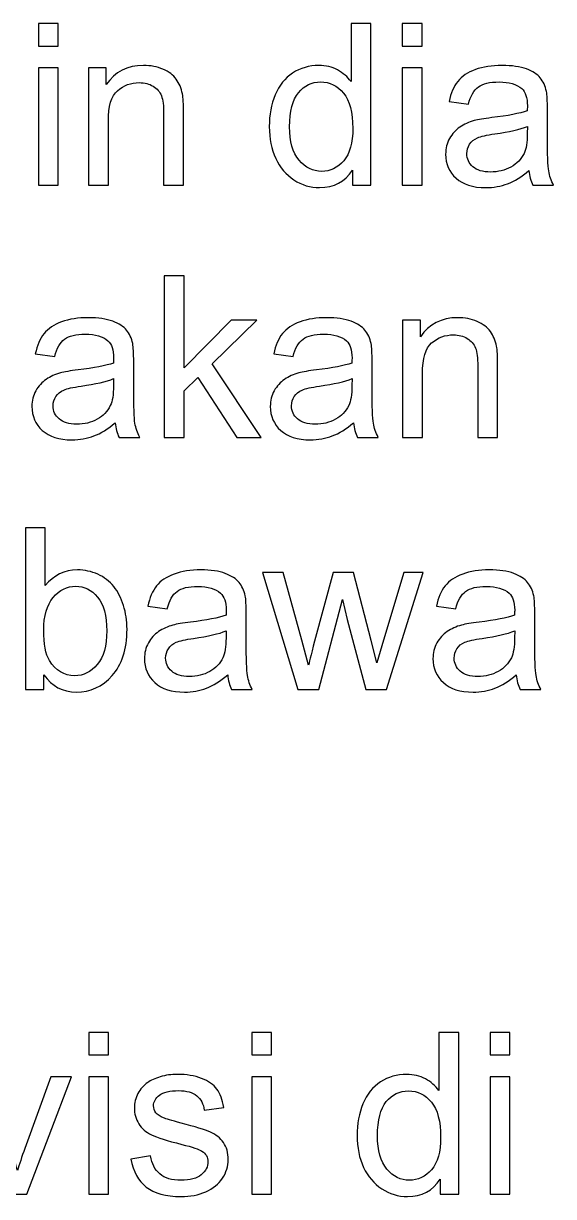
# Model space of a CAD drawing. Header units: centimetres. Extents: x -136.4 to -51.8, y -35.2 to 27.5.
# Drawn here: x -90.26 to -86.28, y 12 to 20.79 of the extents above; entities that cross this region are included whole.
import ezdxf

# ---------------------------------------------------------------- set-up
doc = ezdxf.new("R2010")
doc.units = ezdxf.units.CM
doc.header["$MEASUREMENT"] = 0
doc.layers.add('Layer 1', color=7, linetype='Continuous')

msp = doc.modelspace()

# ---------------------------------------------------------------- linework, layer by layer
at = {"layer": 'Layer 1', "color": 250}
for points, knots in [([(-90.14556, 20.62554), (-90.14556, 20.62554), (-90.14556, 20.79487), (-90.14556, 20.79487), (-90.14556, 20.79487), (-89.99655, 20.79487), (-89.99655, 20.79487), (-89.99655, 20.79487), (-89.99655, 20.62554), (-89.99655, 20.62554), (-89.99655, 20.62554), (-90.14556, 20.62554), (-90.14556, 20.62554)], [0, 0, 0, 0, 0.25, 0.25, 0.25, 0.5, 0.5, 0.5, 0.75, 0.75, 0.75, 1, 1, 1, 1]), ([(-87.78986, 19.58245), (-87.78986, 19.58245), (-87.78986, 19.69393), (-87.78986, 19.69393), (-87.84546, 19.60729), (-87.92731, 19.56382), (-88.0354, 19.56382), (-88.10539, 19.56382), (-88.16974, 19.58301), (-88.22815, 19.62168), (-88.28686, 19.66006), (-88.33229, 19.71397), (-88.36475, 19.78283), (-88.39692, 19.85197), (-88.41301, 19.93128), (-88.41301, 20.02102), (-88.41301, 20.10851), (-88.39833, 20.18782), (-88.36927, 20.25922), (-88.33991, 20.33034), (-88.29617, 20.38509), (-88.23775, 20.42291), (-88.17961, 20.46101), (-88.11414, 20.47991), (-88.04217, 20.47991), (-87.98911, 20.47991), (-87.94198, 20.46863), (-87.90078, 20.44633), (-87.85957, 20.42404), (-87.82599, 20.39468), (-87.80002, 20.35884), (-87.80002, 20.35884), (-87.80002, 20.79487), (-87.80002, 20.79487), (-87.80002, 20.79487), (-87.65101, 20.79487), (-87.65101, 20.79487), (-87.65101, 20.79487), (-87.65101, 19.58245), (-87.65101, 19.58245), (-87.65101, 19.58245), (-87.78986, 19.58245), (-87.78986, 19.58245)], [0, 0, 0, 0, 0.0714286, 0.0714286, 0.0714286, 0.1428571, 0.1428571, 0.1428571, 0.2142857, 0.2142857, 0.2142857, 0.2857143, 0.2857143, 0.2857143, 0.3571429, 0.3571429, 0.3571429, 0.4285714, 0.4285714, 0.4285714, 0.5, 0.5, 0.5, 0.5714286, 0.5714286, 0.5714286, 0.6428571, 0.6428571, 0.6428571, 0.7142857, 0.7142857, 0.7142857, 0.7857143, 0.7857143, 0.7857143, 0.8571429, 0.8571429, 0.8571429, 0.9285714, 0.9285714, 0.9285714, 1, 1, 1, 1]), ([(-87.41536, 20.62554), (-87.41536, 20.62554), (-87.41536, 20.79487), (-87.41536, 20.79487), (-87.41536, 20.79487), (-87.26635, 20.79487), (-87.26635, 20.79487), (-87.26635, 20.79487), (-87.26635, 20.62554), (-87.26635, 20.62554), (-87.26635, 20.62554), (-87.41536, 20.62554), (-87.41536, 20.62554)], [0, 0, 0, 0, 0.25, 0.25, 0.25, 0.5, 0.5, 0.5, 0.75, 0.75, 0.75, 1, 1, 1, 1]), ([(-90.14556, 19.58245), (-90.14556, 19.58245), (-90.14556, 20.46129), (-90.14556, 20.46129), (-90.14556, 20.46129), (-89.99655, 20.46129), (-89.99655, 20.46129), (-89.99655, 20.46129), (-89.99655, 19.58245), (-89.99655, 19.58245), (-89.99655, 19.58245), (-90.14556, 19.58245), (-90.14556, 19.58245)], [0, 0, 0, 0, 0.25, 0.25, 0.25, 0.5, 0.5, 0.5, 0.75, 0.75, 0.75, 1, 1, 1, 1]), ([(-89.76936, 19.58245), (-89.76936, 19.58245), (-89.76936, 20.46129), (-89.76936, 20.46129), (-89.76936, 20.46129), (-89.63559, 20.46129), (-89.63559, 20.46129), (-89.63559, 20.46129), (-89.63559, 20.33655), (-89.63559, 20.33655), (-89.57124, 20.43222), (-89.47811, 20.47991), (-89.35647, 20.47991), (-89.30341, 20.47991), (-89.25487, 20.47032), (-89.21056, 20.45141), (-89.16625, 20.4325), (-89.13295, 20.40738), (-89.11094, 20.37662), (-89.08892, 20.34586), (-89.0734, 20.30917), (-89.06465, 20.26684), (-89.05929, 20.23918), (-89.05647, 20.19092), (-89.05647, 20.12206), (-89.05647, 20.12206), (-89.05647, 19.58245), (-89.05647, 19.58245), (-89.05647, 19.58245), (-89.20548, 19.58245), (-89.20548, 19.58245), (-89.20548, 19.58245), (-89.20548, 20.11641), (-89.20548, 20.11641), (-89.20548, 20.17709), (-89.21113, 20.22253), (-89.2227, 20.25244), (-89.23427, 20.28236), (-89.25487, 20.30635), (-89.28422, 20.32441), (-89.31357, 20.34219), (-89.34829, 20.35122), (-89.3878, 20.35122), (-89.45101, 20.35122), (-89.50548, 20.33118), (-89.55149, 20.29083), (-89.59749, 20.25075), (-89.62035, 20.17427), (-89.62035, 20.06194), (-89.62035, 20.06194), (-89.62035, 19.58245), (-89.62035, 19.58245), (-89.62035, 19.58245), (-89.76936, 19.58245), (-89.76936, 19.58245)], [0, 0, 0, 0, 0.0555556, 0.0555556, 0.0555556, 0.1111111, 0.1111111, 0.1111111, 0.1666667, 0.1666667, 0.1666667, 0.2222222, 0.2222222, 0.2222222, 0.2777778, 0.2777778, 0.2777778, 0.3333333, 0.3333333, 0.3333333, 0.3888889, 0.3888889, 0.3888889, 0.4444444, 0.4444444, 0.4444444, 0.5, 0.5, 0.5, 0.5555556, 0.5555556, 0.5555556, 0.6111111, 0.6111111, 0.6111111, 0.6666667, 0.6666667, 0.6666667, 0.7222222, 0.7222222, 0.7222222, 0.7777778, 0.7777778, 0.7777778, 0.8333333, 0.8333333, 0.8333333, 0.8888889, 0.8888889, 0.8888889, 0.9444444, 0.9444444, 0.9444444, 1, 1, 1, 1]), ([(-87.41536, 19.58245), (-87.41536, 19.58245), (-87.41536, 20.46129), (-87.41536, 20.46129), (-87.41536, 20.46129), (-87.26635, 20.46129), (-87.26635, 20.46129), (-87.26635, 20.46129), (-87.26635, 19.58245), (-87.26635, 19.58245), (-87.26635, 19.58245), (-87.41536, 19.58245), (-87.41536, 19.58245)], [0, 0, 0, 0, 0.25, 0.25, 0.25, 0.5, 0.5, 0.5, 0.75, 0.75, 0.75, 1, 1, 1, 1]), ([(-86.46512, 19.69252), (-86.52044, 19.64539), (-86.57378, 19.61237), (-86.62486, 19.59289), (-86.67594, 19.57342), (-86.73069, 19.56382), (-86.78939, 19.56382), (-86.88591, 19.56382), (-86.96014, 19.58725), (-87.01207, 19.63438), (-87.064, 19.68123), (-87.08996, 19.74134), (-87.08996, 19.81444), (-87.08996, 19.85733), (-87.08008, 19.89656), (-87.06061, 19.93212), (-87.04085, 19.96768), (-87.01517, 19.9959), (-86.98356, 20.01735), (-86.95167, 20.0388), (-86.91611, 20.05517), (-86.87632, 20.06618), (-86.84697, 20.0738), (-86.80266, 20.08114), (-86.74367, 20.08847), (-86.62345, 20.10258), (-86.53455, 20.1198), (-86.47782, 20.13956), (-86.47726, 20.15988), (-86.47697, 20.17286), (-86.47697, 20.17822), (-86.47697, 20.23862), (-86.49109, 20.28123), (-86.51931, 20.30607), (-86.55741, 20.33965), (-86.61413, 20.3563), (-86.68921, 20.3563), (-86.75948, 20.3563), (-86.81141, 20.34388), (-86.84471, 20.31933), (-86.87829, 20.29478), (-86.90285, 20.25132), (-86.91893, 20.18866), (-86.91893, 20.18866), (-87.06456, 20.20898), (-87.06456, 20.20898), (-87.0513, 20.27135), (-87.02956, 20.32187), (-86.99908, 20.36025), (-86.9686, 20.39864), (-86.92458, 20.42799), (-86.867, 20.44887), (-86.80971, 20.46947), (-86.74283, 20.47991), (-86.66719, 20.47991), (-86.59212, 20.47991), (-86.53088, 20.47117), (-86.48375, 20.45339), (-86.4369, 20.43561), (-86.40219, 20.41359), (-86.38017, 20.38678), (-86.35816, 20.35997), (-86.34264, 20.3261), (-86.33361, 20.28518), (-86.32881, 20.25978), (-86.32627, 20.21406), (-86.32627, 20.1483), (-86.32627, 20.1483), (-86.32627, 19.95075), (-86.32627, 19.95075), (-86.32627, 19.81274), (-86.32316, 19.72554), (-86.31695, 19.68857), (-86.31103, 19.65159), (-86.29861, 19.61632), (-86.28055, 19.58245), (-86.28055, 19.58245), (-86.43633, 19.58245), (-86.43633, 19.58245), (-86.45129, 19.61378), (-86.46089, 19.65047), (-86.46512, 19.69252)], [0, 0, 0, 0, 0.037037, 0.037037, 0.037037, 0.0740741, 0.0740741, 0.0740741, 0.1111111, 0.1111111, 0.1111111, 0.1481481, 0.1481481, 0.1481481, 0.1851852, 0.1851852, 0.1851852, 0.2222222, 0.2222222, 0.2222222, 0.2592593, 0.2592593, 0.2592593, 0.2962963, 0.2962963, 0.2962963, 0.3333333, 0.3333333, 0.3333333, 0.3703704, 0.3703704, 0.3703704, 0.4074074, 0.4074074, 0.4074074, 0.4444444, 0.4444444, 0.4444444, 0.4814815, 0.4814815, 0.4814815, 0.5185185, 0.5185185, 0.5185185, 0.5555556, 0.5555556, 0.5555556, 0.5925926, 0.5925926, 0.5925926, 0.6296296, 0.6296296, 0.6296296, 0.6666667, 0.6666667, 0.6666667, 0.7037037, 0.7037037, 0.7037037, 0.7407407, 0.7407407, 0.7407407, 0.7777778, 0.7777778, 0.7777778, 0.8148148, 0.8148148, 0.8148148, 0.8518519, 0.8518519, 0.8518519, 0.8888889, 0.8888889, 0.8888889, 0.9259259, 0.9259259, 0.9259259, 0.962963, 0.962963, 0.962963, 1, 1, 1, 1]), ([(-88.26061, 20.02074), (-88.26061, 19.90842), (-88.2369, 19.8246), (-88.18921, 19.769), (-88.1418, 19.7134), (-88.08563, 19.68574), (-88.021, 19.68574), (-87.95581, 19.68574), (-87.9005, 19.71227), (-87.85478, 19.76533), (-87.80934, 19.81839), (-87.78648, 19.89938), (-87.78648, 20.00832), (-87.78648, 20.12798), (-87.80962, 20.21604), (-87.85619, 20.2722), (-87.90247, 20.32836), (-87.95976, 20.3563), (-88.02778, 20.3563), (-88.0941, 20.3563), (-88.14942, 20.32949), (-88.19401, 20.27559), (-88.23831, 20.22168), (-88.26061, 20.13673), (-88.26061, 20.02074)], [0, 0, 0, 0, 0.125, 0.125, 0.125, 0.25, 0.25, 0.25, 0.375, 0.375, 0.375, 0.5, 0.5, 0.5, 0.625, 0.625, 0.625, 0.75, 0.75, 0.75, 0.875, 0.875, 0.875, 1, 1, 1, 1]), ([(-86.47697, 20.02272), (-86.53116, 20.0007), (-86.61244, 19.98208), (-86.72081, 19.96684), (-86.78234, 19.95809), (-86.8258, 19.94821), (-86.8512, 19.9372), (-86.8766, 19.9262), (-86.89607, 19.91011), (-86.9099, 19.88922), (-86.92373, 19.86806), (-86.93079, 19.84463), (-86.93079, 19.81867), (-86.93079, 19.77944), (-86.91583, 19.74642), (-86.88563, 19.72017), (-86.85543, 19.69393), (-86.81141, 19.68066), (-86.75355, 19.68066), (-86.69626, 19.68066), (-86.64518, 19.69308), (-86.60031, 19.7182), (-86.55571, 19.74303), (-86.52269, 19.77718), (-86.50181, 19.82036), (-86.48572, 19.85395), (-86.47782, 19.90334), (-86.47782, 19.96853), (-86.47782, 19.96853), (-86.47697, 20.02272), (-86.47697, 20.02272)], [0, 0, 0, 0, 0.1, 0.1, 0.1, 0.2, 0.2, 0.2, 0.3, 0.3, 0.3, 0.4, 0.4, 0.4, 0.5, 0.5, 0.5, 0.6, 0.6, 0.6, 0.7, 0.7, 0.7, 0.8, 0.8, 0.8, 0.9, 0.9, 0.9, 1, 1, 1, 1]), ([(-89.20071, 17.69072), (-89.20071, 17.69072), (-89.20071, 18.90314), (-89.20071, 18.90314), (-89.20071, 18.90314), (-89.05169, 18.90314), (-89.05169, 18.90314), (-89.05169, 18.90314), (-89.05169, 18.21255), (-89.05169, 18.21255), (-89.05169, 18.21255), (-88.69948, 18.56956), (-88.69948, 18.56956), (-88.69948, 18.56956), (-88.507, 18.56956), (-88.507, 18.56956), (-88.507, 18.56956), (-88.84228, 18.24303), (-88.84228, 18.24303), (-88.84228, 18.24303), (-88.47314, 17.69072), (-88.47314, 17.69072), (-88.47314, 17.69072), (-88.65658, 17.69072), (-88.65658, 17.69072), (-88.65658, 17.69072), (-88.9484, 18.13973), (-88.9484, 18.13973), (-88.9484, 18.13973), (-89.05169, 18.03926), (-89.05169, 18.03926), (-89.05169, 18.03926), (-89.05169, 17.69072), (-89.05169, 17.69072), (-89.05169, 17.69072), (-89.20071, 17.69072), (-89.20071, 17.69072)], [0, 0, 0, 0, 0.0833333, 0.0833333, 0.0833333, 0.1666667, 0.1666667, 0.1666667, 0.25, 0.25, 0.25, 0.3333333, 0.3333333, 0.3333333, 0.4166667, 0.4166667, 0.4166667, 0.5, 0.5, 0.5, 0.5833333, 0.5833333, 0.5833333, 0.6666667, 0.6666667, 0.6666667, 0.75, 0.75, 0.75, 0.8333333, 0.8333333, 0.8333333, 0.9166667, 0.9166667, 0.9166667, 1, 1, 1, 1]), ([(-89.569, 17.80079), (-89.62432, 17.75366), (-89.67766, 17.72064), (-89.72874, 17.70116), (-89.77982, 17.68169), (-89.83457, 17.67209), (-89.89327, 17.67209), (-89.98979, 17.67209), (-90.06402, 17.69552), (-90.11595, 17.74265), (-90.16788, 17.7895), (-90.19384, 17.84961), (-90.19384, 17.92271), (-90.19384, 17.9656), (-90.18396, 18.00483), (-90.16449, 18.04039), (-90.14473, 18.07595), (-90.11905, 18.10417), (-90.08744, 18.12562), (-90.05555, 18.14707), (-90.01999, 18.16344), (-89.9802, 18.17445), (-89.95085, 18.18207), (-89.90654, 18.18941), (-89.84755, 18.19674), (-89.72733, 18.21085), (-89.63843, 18.22807), (-89.5817, 18.24783), (-89.58114, 18.26815), (-89.58085, 18.28113), (-89.58085, 18.28649), (-89.58085, 18.34689), (-89.59497, 18.3895), (-89.62319, 18.41434), (-89.66129, 18.44792), (-89.71801, 18.46457), (-89.79309, 18.46457), (-89.86336, 18.46457), (-89.91529, 18.45215), (-89.94859, 18.4276), (-89.98217, 18.40305), (-90.00673, 18.35959), (-90.02281, 18.29693), (-90.02281, 18.29693), (-90.16844, 18.31725), (-90.16844, 18.31725), (-90.15518, 18.37962), (-90.13344, 18.43014), (-90.10296, 18.46852), (-90.07248, 18.50691), (-90.02846, 18.53626), (-89.97088, 18.55714), (-89.91359, 18.57774), (-89.84671, 18.58818), (-89.77107, 18.58818), (-89.696, 18.58818), (-89.63476, 18.57944), (-89.58763, 18.56166), (-89.54078, 18.54388), (-89.50607, 18.52186), (-89.48405, 18.49505), (-89.46204, 18.46824), (-89.44652, 18.43437), (-89.43749, 18.39345), (-89.43269, 18.36805), (-89.43015, 18.32233), (-89.43015, 18.25657), (-89.43015, 18.25657), (-89.43015, 18.05902), (-89.43015, 18.05902), (-89.43015, 17.92101), (-89.42704, 17.83381), (-89.42083, 17.79684), (-89.41491, 17.75986), (-89.40249, 17.72459), (-89.38443, 17.69072), (-89.38443, 17.69072), (-89.54021, 17.69072), (-89.54021, 17.69072), (-89.55517, 17.72205), (-89.56477, 17.75874), (-89.569, 17.80079)], [0, 0, 0, 0, 0.037037, 0.037037, 0.037037, 0.0740741, 0.0740741, 0.0740741, 0.1111111, 0.1111111, 0.1111111, 0.1481481, 0.1481481, 0.1481481, 0.1851852, 0.1851852, 0.1851852, 0.2222222, 0.2222222, 0.2222222, 0.2592593, 0.2592593, 0.2592593, 0.2962963, 0.2962963, 0.2962963, 0.3333333, 0.3333333, 0.3333333, 0.3703704, 0.3703704, 0.3703704, 0.4074074, 0.4074074, 0.4074074, 0.4444444, 0.4444444, 0.4444444, 0.4814815, 0.4814815, 0.4814815, 0.5185185, 0.5185185, 0.5185185, 0.5555556, 0.5555556, 0.5555556, 0.5925926, 0.5925926, 0.5925926, 0.6296296, 0.6296296, 0.6296296, 0.6666667, 0.6666667, 0.6666667, 0.7037037, 0.7037037, 0.7037037, 0.7407407, 0.7407407, 0.7407407, 0.7777778, 0.7777778, 0.7777778, 0.8148148, 0.8148148, 0.8148148, 0.8518519, 0.8518519, 0.8518519, 0.8888889, 0.8888889, 0.8888889, 0.9259259, 0.9259259, 0.9259259, 0.962963, 0.962963, 0.962963, 1, 1, 1, 1]), ([(-87.78056, 17.80079), (-87.83588, 17.75366), (-87.88922, 17.72064), (-87.9403, 17.70116), (-87.99138, 17.68169), (-88.04613, 17.67209), (-88.10483, 17.67209), (-88.20135, 17.67209), (-88.27558, 17.69552), (-88.32751, 17.74265), (-88.37944, 17.7895), (-88.4054, 17.84961), (-88.4054, 17.92271), (-88.4054, 17.9656), (-88.39552, 18.00483), (-88.37605, 18.04039), (-88.35629, 18.07595), (-88.33061, 18.10417), (-88.299, 18.12562), (-88.26711, 18.14707), (-88.23155, 18.16344), (-88.19176, 18.17445), (-88.16241, 18.18207), (-88.1181, 18.18941), (-88.05911, 18.19674), (-87.93889, 18.21085), (-87.84999, 18.22807), (-87.79326, 18.24783), (-87.7927, 18.26815), (-87.79241, 18.28113), (-87.79241, 18.28649), (-87.79241, 18.34689), (-87.80653, 18.3895), (-87.83475, 18.41434), (-87.87285, 18.44792), (-87.92957, 18.46457), (-88.00465, 18.46457), (-88.07492, 18.46457), (-88.12685, 18.45215), (-88.16015, 18.4276), (-88.19373, 18.40305), (-88.21829, 18.35959), (-88.23437, 18.29693), (-88.23437, 18.29693), (-88.38, 18.31725), (-88.38, 18.31725), (-88.36674, 18.37962), (-88.345, 18.43014), (-88.31452, 18.46852), (-88.28404, 18.50691), (-88.24002, 18.53626), (-88.18244, 18.55714), (-88.12515, 18.57774), (-88.05827, 18.58818), (-87.98263, 18.58818), (-87.90756, 18.58818), (-87.84632, 18.57944), (-87.79919, 18.56166), (-87.75234, 18.54388), (-87.71763, 18.52186), (-87.69561, 18.49505), (-87.6736, 18.46824), (-87.65808, 18.43437), (-87.64905, 18.39345), (-87.64425, 18.36805), (-87.64171, 18.32233), (-87.64171, 18.25657), (-87.64171, 18.25657), (-87.64171, 18.05902), (-87.64171, 18.05902), (-87.64171, 17.92101), (-87.6386, 17.83381), (-87.63239, 17.79684), (-87.62647, 17.75986), (-87.61405, 17.72459), (-87.59599, 17.69072), (-87.59599, 17.69072), (-87.75177, 17.69072), (-87.75177, 17.69072), (-87.76673, 17.72205), (-87.77633, 17.75874), (-87.78056, 17.80079)], [0, 0, 0, 0, 0.037037, 0.037037, 0.037037, 0.0740741, 0.0740741, 0.0740741, 0.1111111, 0.1111111, 0.1111111, 0.1481481, 0.1481481, 0.1481481, 0.1851852, 0.1851852, 0.1851852, 0.2222222, 0.2222222, 0.2222222, 0.2592593, 0.2592593, 0.2592593, 0.2962963, 0.2962963, 0.2962963, 0.3333333, 0.3333333, 0.3333333, 0.3703704, 0.3703704, 0.3703704, 0.4074074, 0.4074074, 0.4074074, 0.4444444, 0.4444444, 0.4444444, 0.4814815, 0.4814815, 0.4814815, 0.5185185, 0.5185185, 0.5185185, 0.5555556, 0.5555556, 0.5555556, 0.5925926, 0.5925926, 0.5925926, 0.6296296, 0.6296296, 0.6296296, 0.6666667, 0.6666667, 0.6666667, 0.7037037, 0.7037037, 0.7037037, 0.7407407, 0.7407407, 0.7407407, 0.7777778, 0.7777778, 0.7777778, 0.8148148, 0.8148148, 0.8148148, 0.8518519, 0.8518519, 0.8518519, 0.8888889, 0.8888889, 0.8888889, 0.9259259, 0.9259259, 0.9259259, 0.962963, 0.962963, 0.962963, 1, 1, 1, 1]), ([(-87.41283, 17.69072), (-87.41283, 17.69072), (-87.41283, 18.56956), (-87.41283, 18.56956), (-87.41283, 18.56956), (-87.27906, 18.56956), (-87.27906, 18.56956), (-87.27906, 18.56956), (-87.27906, 18.44482), (-87.27906, 18.44482), (-87.21471, 18.54049), (-87.12158, 18.58818), (-86.99994, 18.58818), (-86.94688, 18.58818), (-86.89834, 18.57859), (-86.85403, 18.55968), (-86.80972, 18.54077), (-86.77642, 18.51565), (-86.75441, 18.48489), (-86.73239, 18.45413), (-86.71687, 18.41744), (-86.70812, 18.37511), (-86.70276, 18.34745), (-86.69994, 18.29919), (-86.69994, 18.23033), (-86.69994, 18.23033), (-86.69994, 17.69072), (-86.69994, 17.69072), (-86.69994, 17.69072), (-86.84895, 17.69072), (-86.84895, 17.69072), (-86.84895, 17.69072), (-86.84895, 18.22468), (-86.84895, 18.22468), (-86.84895, 18.28536), (-86.8546, 18.3308), (-86.86617, 18.36071), (-86.87774, 18.39063), (-86.89834, 18.41462), (-86.92769, 18.43268), (-86.95704, 18.45046), (-86.99176, 18.45949), (-87.03127, 18.45949), (-87.09448, 18.45949), (-87.14895, 18.43945), (-87.19496, 18.3991), (-87.24096, 18.35902), (-87.26382, 18.28254), (-87.26382, 18.17021), (-87.26382, 18.17021), (-87.26382, 17.69072), (-87.26382, 17.69072), (-87.26382, 17.69072), (-87.41283, 17.69072), (-87.41283, 17.69072)], [0, 0, 0, 0, 0.0555556, 0.0555556, 0.0555556, 0.1111111, 0.1111111, 0.1111111, 0.1666667, 0.1666667, 0.1666667, 0.2222222, 0.2222222, 0.2222222, 0.2777778, 0.2777778, 0.2777778, 0.3333333, 0.3333333, 0.3333333, 0.3888889, 0.3888889, 0.3888889, 0.4444444, 0.4444444, 0.4444444, 0.5, 0.5, 0.5, 0.5555556, 0.5555556, 0.5555556, 0.6111111, 0.6111111, 0.6111111, 0.6666667, 0.6666667, 0.6666667, 0.7222222, 0.7222222, 0.7222222, 0.7777778, 0.7777778, 0.7777778, 0.8333333, 0.8333333, 0.8333333, 0.8888889, 0.8888889, 0.8888889, 0.9444444, 0.9444444, 0.9444444, 1, 1, 1, 1]), ([(-89.58085, 18.13099), (-89.63504, 18.10897), (-89.71632, 18.09035), (-89.82469, 18.07511), (-89.88622, 18.06636), (-89.92968, 18.05648), (-89.95508, 18.04547), (-89.98048, 18.03447), (-89.99995, 18.01838), (-90.01378, 17.99749), (-90.02761, 17.97633), (-90.03467, 17.9529), (-90.03467, 17.92694), (-90.03467, 17.88771), (-90.01971, 17.85469), (-89.98951, 17.82844), (-89.95931, 17.8022), (-89.91529, 17.78893), (-89.85743, 17.78893), (-89.80014, 17.78893), (-89.74906, 17.80135), (-89.70419, 17.82647), (-89.65959, 17.8513), (-89.62657, 17.88545), (-89.60569, 17.92863), (-89.5896, 17.96222), (-89.5817, 18.01161), (-89.5817, 18.0768), (-89.5817, 18.0768), (-89.58085, 18.13099), (-89.58085, 18.13099)], [0, 0, 0, 0, 0.1, 0.1, 0.1, 0.2, 0.2, 0.2, 0.3, 0.3, 0.3, 0.4, 0.4, 0.4, 0.5, 0.5, 0.5, 0.6, 0.6, 0.6, 0.7, 0.7, 0.7, 0.8, 0.8, 0.8, 0.9, 0.9, 0.9, 1, 1, 1, 1]), ([(-87.79241, 18.13099), (-87.8466, 18.10897), (-87.92788, 18.09035), (-88.03625, 18.07511), (-88.09778, 18.06636), (-88.14124, 18.05648), (-88.16664, 18.04547), (-88.19204, 18.03447), (-88.21151, 18.01838), (-88.22534, 17.99749), (-88.23917, 17.97633), (-88.24623, 17.9529), (-88.24623, 17.92694), (-88.24623, 17.88771), (-88.23127, 17.85469), (-88.20107, 17.82844), (-88.17087, 17.8022), (-88.12685, 17.78893), (-88.06899, 17.78893), (-88.0117, 17.78893), (-87.96062, 17.80135), (-87.91575, 17.82647), (-87.87115, 17.8513), (-87.83813, 17.88545), (-87.81725, 17.92863), (-87.80116, 17.96222), (-87.79326, 18.01161), (-87.79326, 18.0768), (-87.79326, 18.0768), (-87.79241, 18.13099), (-87.79241, 18.13099)], [0, 0, 0, 0, 0.1, 0.1, 0.1, 0.2, 0.2, 0.2, 0.3, 0.3, 0.3, 0.4, 0.4, 0.4, 0.5, 0.5, 0.5, 0.6, 0.6, 0.6, 0.7, 0.7, 0.7, 0.8, 0.8, 0.8, 0.9, 0.9, 0.9, 1, 1, 1, 1]), ([(-90.10352, 15.79899), (-90.10352, 15.79899), (-90.24237, 15.79899), (-90.24237, 15.79899), (-90.24237, 15.79899), (-90.24237, 17.01141), (-90.24237, 17.01141), (-90.24237, 17.01141), (-90.09336, 17.01141), (-90.09336, 17.01141), (-90.09336, 17.01141), (-90.09336, 16.57877), (-90.09336, 16.57877), (-90.03043, 16.65723), (-89.95027, 16.69645), (-89.85263, 16.69645), (-89.79872, 16.69645), (-89.74736, 16.68573), (-89.6991, 16.664), (-89.65084, 16.64227), (-89.61133, 16.61151), (-89.58, 16.57228), (-89.54895, 16.53277), (-89.5244, 16.48535), (-89.5069, 16.42976), (-89.48912, 16.37444), (-89.48038, 16.31489), (-89.48038, 16.25167), (-89.48038, 16.10153), (-89.51763, 15.98526), (-89.59185, 15.90341), (-89.66636, 15.82129), (-89.75554, 15.78036), (-89.85968, 15.78036), (-89.96326, 15.78036), (-90.04454, 15.82354), (-90.10352, 15.90962), (-90.10352, 15.90962), (-90.10352, 15.79899), (-90.10352, 15.79899)], [0, 0, 0, 0, 0.0769231, 0.0769231, 0.0769231, 0.1538462, 0.1538462, 0.1538462, 0.2307692, 0.2307692, 0.2307692, 0.3076923, 0.3076923, 0.3076923, 0.3846154, 0.3846154, 0.3846154, 0.4615385, 0.4615385, 0.4615385, 0.5384615, 0.5384615, 0.5384615, 0.6153846, 0.6153846, 0.6153846, 0.6923077, 0.6923077, 0.6923077, 0.7692308, 0.7692308, 0.7692308, 0.8461538, 0.8461538, 0.8461538, 0.9230769, 0.9230769, 0.9230769, 1, 1, 1, 1]), ([(-88.72487, 15.90906), (-88.78019, 15.86193), (-88.83353, 15.82891), (-88.88461, 15.80943), (-88.93569, 15.78996), (-88.99044, 15.78036), (-89.04914, 15.78036), (-89.14566, 15.78036), (-89.21989, 15.80379), (-89.27182, 15.85092), (-89.32375, 15.89777), (-89.34971, 15.95788), (-89.34971, 16.03098), (-89.34971, 16.07387), (-89.33983, 16.1131), (-89.32036, 16.14866), (-89.3006, 16.18422), (-89.27492, 16.21244), (-89.24331, 16.23389), (-89.21142, 16.25534), (-89.17586, 16.27171), (-89.13607, 16.28272), (-89.10672, 16.29034), (-89.06241, 16.29768), (-89.00342, 16.30501), (-88.8832, 16.31912), (-88.7943, 16.33634), (-88.73757, 16.3561), (-88.73701, 16.37642), (-88.73672, 16.3894), (-88.73672, 16.39476), (-88.73672, 16.45516), (-88.75084, 16.49777), (-88.77906, 16.52261), (-88.81716, 16.55619), (-88.87388, 16.57284), (-88.94896, 16.57284), (-89.01923, 16.57284), (-89.07116, 16.56042), (-89.10446, 16.53587), (-89.13804, 16.51132), (-89.1626, 16.46786), (-89.17868, 16.4052), (-89.17868, 16.4052), (-89.32431, 16.42552), (-89.32431, 16.42552), (-89.31105, 16.48789), (-89.28931, 16.53841), (-89.25883, 16.57679), (-89.22835, 16.61518), (-89.18433, 16.64453), (-89.12675, 16.66541), (-89.06946, 16.68601), (-89.00258, 16.69645), (-88.92694, 16.69645), (-88.85187, 16.69645), (-88.79063, 16.68771), (-88.7435, 16.66993), (-88.69665, 16.65215), (-88.66194, 16.63013), (-88.63992, 16.60332), (-88.61791, 16.57651), (-88.60239, 16.54264), (-88.59336, 16.50172), (-88.58856, 16.47632), (-88.58602, 16.4306), (-88.58602, 16.36484), (-88.58602, 16.36484), (-88.58602, 16.16729), (-88.58602, 16.16729), (-88.58602, 16.02928), (-88.58291, 15.94208), (-88.5767, 15.90511), (-88.57078, 15.86813), (-88.55836, 15.83286), (-88.5403, 15.79899), (-88.5403, 15.79899), (-88.69608, 15.79899), (-88.69608, 15.79899), (-88.71104, 15.83032), (-88.72064, 15.86701), (-88.72487, 15.90906)], [0, 0, 0, 0, 0.037037, 0.037037, 0.037037, 0.0740741, 0.0740741, 0.0740741, 0.1111111, 0.1111111, 0.1111111, 0.1481481, 0.1481481, 0.1481481, 0.1851852, 0.1851852, 0.1851852, 0.2222222, 0.2222222, 0.2222222, 0.2592593, 0.2592593, 0.2592593, 0.2962963, 0.2962963, 0.2962963, 0.3333333, 0.3333333, 0.3333333, 0.3703704, 0.3703704, 0.3703704, 0.4074074, 0.4074074, 0.4074074, 0.4444444, 0.4444444, 0.4444444, 0.4814815, 0.4814815, 0.4814815, 0.5185185, 0.5185185, 0.5185185, 0.5555556, 0.5555556, 0.5555556, 0.5925926, 0.5925926, 0.5925926, 0.6296296, 0.6296296, 0.6296296, 0.6666667, 0.6666667, 0.6666667, 0.7037037, 0.7037037, 0.7037037, 0.7407407, 0.7407407, 0.7407407, 0.7777778, 0.7777778, 0.7777778, 0.8148148, 0.8148148, 0.8148148, 0.8518519, 0.8518519, 0.8518519, 0.8888889, 0.8888889, 0.8888889, 0.9259259, 0.9259259, 0.9259259, 0.962963, 0.962963, 0.962963, 1, 1, 1, 1]), ([(-88.1991, 15.79899), (-88.1991, 15.79899), (-88.46467, 16.67783), (-88.46467, 16.67783), (-88.46467, 16.67783), (-88.30888, 16.67783), (-88.30888, 16.67783), (-88.30888, 16.67783), (-88.16862, 16.17068), (-88.16862, 16.17068), (-88.16862, 16.17068), (-88.11895, 15.98187), (-88.11895, 15.98187), (-88.11697, 15.99118), (-88.10173, 16.05158), (-88.07351, 16.16306), (-88.07351, 16.16306), (-87.93437, 16.67783), (-87.93437, 16.67783), (-87.93437, 16.67783), (-87.78169, 16.67783), (-87.78169, 16.67783), (-87.78169, 16.67783), (-87.64933, 16.16757), (-87.64933, 16.16757), (-87.64933, 16.16757), (-87.60615, 16.00021), (-87.60615, 16.00021), (-87.60615, 16.00021), (-87.55563, 16.16983), (-87.55563, 16.16983), (-87.55563, 16.16983), (-87.4038, 16.67783), (-87.4038, 16.67783), (-87.4038, 16.67783), (-87.25902, 16.67783), (-87.25902, 16.67783), (-87.25902, 16.67783), (-87.53475, 15.79899), (-87.53475, 15.79899), (-87.53475, 15.79899), (-87.68884, 15.79899), (-87.68884, 15.79899), (-87.68884, 15.79899), (-87.82826, 16.32477), (-87.82826, 16.32477), (-87.82826, 16.32477), (-87.86353, 16.47519), (-87.86353, 16.47519), (-87.86353, 16.47519), (-88.04133, 15.79899), (-88.04133, 15.79899), (-88.04133, 15.79899), (-88.1991, 15.79899), (-88.1991, 15.79899)], [0, 0, 0, 0, 0.0555556, 0.0555556, 0.0555556, 0.1111111, 0.1111111, 0.1111111, 0.1666667, 0.1666667, 0.1666667, 0.2222222, 0.2222222, 0.2222222, 0.2777778, 0.2777778, 0.2777778, 0.3333333, 0.3333333, 0.3333333, 0.3888889, 0.3888889, 0.3888889, 0.4444444, 0.4444444, 0.4444444, 0.5, 0.5, 0.5, 0.5555556, 0.5555556, 0.5555556, 0.6111111, 0.6111111, 0.6111111, 0.6666667, 0.6666667, 0.6666667, 0.7222222, 0.7222222, 0.7222222, 0.7777778, 0.7777778, 0.7777778, 0.8333333, 0.8333333, 0.8333333, 0.8888889, 0.8888889, 0.8888889, 0.9444444, 0.9444444, 0.9444444, 1, 1, 1, 1]), ([(-86.56023, 15.90906), (-86.61555, 15.86193), (-86.66889, 15.82891), (-86.71997, 15.80943), (-86.77105, 15.78996), (-86.8258, 15.78036), (-86.8845, 15.78036), (-86.98102, 15.78036), (-87.05525, 15.80379), (-87.10718, 15.85092), (-87.15911, 15.89777), (-87.18507, 15.95788), (-87.18507, 16.03098), (-87.18507, 16.07387), (-87.17519, 16.1131), (-87.15572, 16.14866), (-87.13596, 16.18422), (-87.11028, 16.21244), (-87.07867, 16.23389), (-87.04678, 16.25534), (-87.01122, 16.27171), (-86.97143, 16.28272), (-86.94208, 16.29034), (-86.89777, 16.29768), (-86.83878, 16.30501), (-86.71856, 16.31912), (-86.62966, 16.33634), (-86.57293, 16.3561), (-86.57237, 16.37642), (-86.57208, 16.3894), (-86.57208, 16.39476), (-86.57208, 16.45516), (-86.5862, 16.49777), (-86.61442, 16.52261), (-86.65252, 16.55619), (-86.70924, 16.57284), (-86.78432, 16.57284), (-86.85459, 16.57284), (-86.90652, 16.56042), (-86.93982, 16.53587), (-86.9734, 16.51132), (-86.99796, 16.46786), (-87.01404, 16.4052), (-87.01404, 16.4052), (-87.15967, 16.42552), (-87.15967, 16.42552), (-87.14641, 16.48789), (-87.12467, 16.53841), (-87.09419, 16.57679), (-87.06371, 16.61518), (-87.01969, 16.64453), (-86.96211, 16.66541), (-86.90482, 16.68601), (-86.83794, 16.69645), (-86.7623, 16.69645), (-86.68723, 16.69645), (-86.62599, 16.68771), (-86.57886, 16.66993), (-86.53201, 16.65215), (-86.4973, 16.63013), (-86.47528, 16.60332), (-86.45327, 16.57651), (-86.43775, 16.54264), (-86.42872, 16.50172), (-86.42392, 16.47632), (-86.42138, 16.4306), (-86.42138, 16.36484), (-86.42138, 16.36484), (-86.42138, 16.16729), (-86.42138, 16.16729), (-86.42138, 16.02928), (-86.41827, 15.94208), (-86.41206, 15.90511), (-86.40614, 15.86813), (-86.39372, 15.83286), (-86.37566, 15.79899), (-86.37566, 15.79899), (-86.53144, 15.79899), (-86.53144, 15.79899), (-86.5464, 15.83032), (-86.556, 15.86701), (-86.56023, 15.90906)], [0, 0, 0, 0, 0.037037, 0.037037, 0.037037, 0.0740741, 0.0740741, 0.0740741, 0.1111111, 0.1111111, 0.1111111, 0.1481481, 0.1481481, 0.1481481, 0.1851852, 0.1851852, 0.1851852, 0.2222222, 0.2222222, 0.2222222, 0.2592593, 0.2592593, 0.2592593, 0.2962963, 0.2962963, 0.2962963, 0.3333333, 0.3333333, 0.3333333, 0.3703704, 0.3703704, 0.3703704, 0.4074074, 0.4074074, 0.4074074, 0.4444444, 0.4444444, 0.4444444, 0.4814815, 0.4814815, 0.4814815, 0.5185185, 0.5185185, 0.5185185, 0.5555556, 0.5555556, 0.5555556, 0.5925926, 0.5925926, 0.5925926, 0.6296296, 0.6296296, 0.6296296, 0.6666667, 0.6666667, 0.6666667, 0.7037037, 0.7037037, 0.7037037, 0.7407407, 0.7407407, 0.7407407, 0.7777778, 0.7777778, 0.7777778, 0.8148148, 0.8148148, 0.8148148, 0.8518519, 0.8518519, 0.8518519, 0.8888889, 0.8888889, 0.8888889, 0.9259259, 0.9259259, 0.9259259, 0.962963, 0.962963, 0.962963, 1, 1, 1, 1]), ([(-90.10521, 16.2449), (-90.10521, 16.13991), (-90.09082, 16.064), (-90.06232, 16.01715), (-90.01547, 15.94067), (-89.95225, 15.90228), (-89.87238, 15.90228), (-89.80719, 15.90228), (-89.75103, 15.93051), (-89.70389, 15.98695), (-89.65648, 16.04339), (-89.63277, 16.1275), (-89.63277, 16.23926), (-89.63277, 16.35384), (-89.65535, 16.43822), (-89.70079, 16.49269), (-89.74623, 16.54716), (-89.80126, 16.57454), (-89.86561, 16.57454), (-89.9308, 16.57454), (-89.98696, 16.54631), (-90.03409, 16.48987), (-90.08151, 16.43342), (-90.10521, 16.35186), (-90.10521, 16.2449)], [0, 0, 0, 0, 0.125, 0.125, 0.125, 0.25, 0.25, 0.25, 0.375, 0.375, 0.375, 0.5, 0.5, 0.5, 0.625, 0.625, 0.625, 0.75, 0.75, 0.75, 0.875, 0.875, 0.875, 1, 1, 1, 1]), ([(-88.73672, 16.23926), (-88.79091, 16.21724), (-88.87219, 16.19862), (-88.98056, 16.18338), (-89.04209, 16.17463), (-89.08555, 16.16475), (-89.11095, 16.15374), (-89.13635, 16.14274), (-89.15582, 16.12665), (-89.16965, 16.10576), (-89.18348, 16.0846), (-89.19054, 16.06117), (-89.19054, 16.03521), (-89.19054, 15.99598), (-89.17558, 15.96296), (-89.14538, 15.93671), (-89.11518, 15.91047), (-89.07116, 15.8972), (-89.0133, 15.8972), (-88.95601, 15.8972), (-88.90493, 15.90962), (-88.86006, 15.93474), (-88.81546, 15.95957), (-88.78244, 15.99372), (-88.76156, 16.0369), (-88.74547, 16.07049), (-88.73757, 16.11988), (-88.73757, 16.18507), (-88.73757, 16.18507), (-88.73672, 16.23926), (-88.73672, 16.23926)], [0, 0, 0, 0, 0.1, 0.1, 0.1, 0.2, 0.2, 0.2, 0.3, 0.3, 0.3, 0.4, 0.4, 0.4, 0.5, 0.5, 0.5, 0.6, 0.6, 0.6, 0.7, 0.7, 0.7, 0.8, 0.8, 0.8, 0.9, 0.9, 0.9, 1, 1, 1, 1]), ([(-86.57208, 16.23926), (-86.62627, 16.21724), (-86.70755, 16.19862), (-86.81592, 16.18338), (-86.87745, 16.17463), (-86.92091, 16.16475), (-86.94631, 16.15374), (-86.97171, 16.14274), (-86.99118, 16.12665), (-87.00501, 16.10576), (-87.01884, 16.0846), (-87.0259, 16.06117), (-87.0259, 16.03521), (-87.0259, 15.99598), (-87.01094, 15.96296), (-86.98074, 15.93671), (-86.95054, 15.91047), (-86.90652, 15.8972), (-86.84866, 15.8972), (-86.79137, 15.8972), (-86.74029, 15.90962), (-86.69542, 15.93474), (-86.65082, 15.95957), (-86.6178, 15.99372), (-86.59692, 16.0369), (-86.58083, 16.07049), (-86.57293, 16.11988), (-86.57293, 16.18507), (-86.57293, 16.18507), (-86.57208, 16.23926), (-86.57208, 16.23926)], [0, 0, 0, 0, 0.1, 0.1, 0.1, 0.2, 0.2, 0.2, 0.3, 0.3, 0.3, 0.4, 0.4, 0.4, 0.5, 0.5, 0.5, 0.6, 0.6, 0.6, 0.7, 0.7, 0.7, 0.8, 0.8, 0.8, 0.9, 0.9, 0.9, 1, 1, 1, 1]), ([(-89.76767, 13.05862), (-89.76767, 13.05862), (-89.76767, 13.22795), (-89.76767, 13.22795), (-89.76767, 13.22795), (-89.61866, 13.22795), (-89.61866, 13.22795), (-89.61866, 13.22795), (-89.61866, 13.05862), (-89.61866, 13.05862), (-89.61866, 13.05862), (-89.76767, 13.05862), (-89.76767, 13.05862)], [0, 0, 0, 0, 0.25, 0.25, 0.25, 0.5, 0.5, 0.5, 0.75, 0.75, 0.75, 1, 1, 1, 1]), ([(-88.5448, 13.05862), (-88.5448, 13.05862), (-88.5448, 13.22795), (-88.5448, 13.22795), (-88.5448, 13.22795), (-88.39579, 13.22795), (-88.39579, 13.22795), (-88.39579, 13.22795), (-88.39579, 13.05862), (-88.39579, 13.05862), (-88.39579, 13.05862), (-88.5448, 13.05862), (-88.5448, 13.05862)], [0, 0, 0, 0, 0.25, 0.25, 0.25, 0.5, 0.5, 0.5, 0.75, 0.75, 0.75, 1, 1, 1, 1]), ([(-87.13087, 12.01553), (-87.13087, 12.01553), (-87.13087, 12.12701), (-87.13087, 12.12701), (-87.18647, 12.04037), (-87.26832, 11.9969), (-87.37641, 11.9969), (-87.4464, 11.9969), (-87.51075, 12.01609), (-87.56916, 12.05476), (-87.62787, 12.09314), (-87.6733, 12.14705), (-87.70576, 12.21591), (-87.73793, 12.28505), (-87.75402, 12.36436), (-87.75402, 12.4541), (-87.75402, 12.54159), (-87.73934, 12.6209), (-87.71028, 12.6923), (-87.68092, 12.76342), (-87.63718, 12.81817), (-87.57876, 12.85599), (-87.52062, 12.89409), (-87.45515, 12.91299), (-87.38318, 12.91299), (-87.33012, 12.91299), (-87.28299, 12.90171), (-87.24179, 12.87941), (-87.20058, 12.85712), (-87.167, 12.82776), (-87.14103, 12.79192), (-87.14103, 12.79192), (-87.14103, 13.22795), (-87.14103, 13.22795), (-87.14103, 13.22795), (-86.99202, 13.22795), (-86.99202, 13.22795), (-86.99202, 13.22795), (-86.99202, 12.01553), (-86.99202, 12.01553), (-86.99202, 12.01553), (-87.13087, 12.01553), (-87.13087, 12.01553)], [0, 0, 0, 0, 0.0714286, 0.0714286, 0.0714286, 0.1428571, 0.1428571, 0.1428571, 0.2142857, 0.2142857, 0.2142857, 0.2857143, 0.2857143, 0.2857143, 0.3571429, 0.3571429, 0.3571429, 0.4285714, 0.4285714, 0.4285714, 0.5, 0.5, 0.5, 0.5714286, 0.5714286, 0.5714286, 0.6428571, 0.6428571, 0.6428571, 0.7142857, 0.7142857, 0.7142857, 0.7857143, 0.7857143, 0.7857143, 0.8571429, 0.8571429, 0.8571429, 0.9285714, 0.9285714, 0.9285714, 1, 1, 1, 1]), ([(-86.75637, 13.05862), (-86.75637, 13.05862), (-86.75637, 13.22795), (-86.75637, 13.22795), (-86.75637, 13.22795), (-86.60736, 13.22795), (-86.60736, 13.22795), (-86.60736, 13.22795), (-86.60736, 13.05862), (-86.60736, 13.05862), (-86.60736, 13.05862), (-86.75637, 13.05862), (-86.75637, 13.05862)], [0, 0, 0, 0, 0.25, 0.25, 0.25, 0.5, 0.5, 0.5, 0.75, 0.75, 0.75, 1, 1, 1, 1]), ([(-90.37417, 12.01553), (-90.37417, 12.01553), (-90.70578, 12.89437), (-90.70578, 12.89437), (-90.70578, 12.89437), (-90.54632, 12.89437), (-90.54632, 12.89437), (-90.54632, 12.89437), (-90.35837, 12.36802), (-90.35837, 12.36802), (-90.33805, 12.3113), (-90.31914, 12.25231), (-90.30192, 12.19107), (-90.28866, 12.23736), (-90.27031, 12.29295), (-90.24632, 12.35815), (-90.24632, 12.35815), (-90.05103, 12.89437), (-90.05103, 12.89437), (-90.05103, 12.89437), (-89.89806, 12.89437), (-89.89806, 12.89437), (-89.89806, 12.89437), (-90.2308, 12.01553), (-90.2308, 12.01553), (-90.2308, 12.01553), (-90.37417, 12.01553), (-90.37417, 12.01553)], [0, 0, 0, 0, 0.1111111, 0.1111111, 0.1111111, 0.2222222, 0.2222222, 0.2222222, 0.3333333, 0.3333333, 0.3333333, 0.4444444, 0.4444444, 0.4444444, 0.5555556, 0.5555556, 0.5555556, 0.6666667, 0.6666667, 0.6666667, 0.7777778, 0.7777778, 0.7777778, 0.8888889, 0.8888889, 0.8888889, 1, 1, 1, 1]), ([(-89.76767, 12.01553), (-89.76767, 12.01553), (-89.76767, 12.89437), (-89.76767, 12.89437), (-89.76767, 12.89437), (-89.61866, 12.89437), (-89.61866, 12.89437), (-89.61866, 12.89437), (-89.61866, 12.01553), (-89.61866, 12.01553), (-89.61866, 12.01553), (-89.76767, 12.01553), (-89.76767, 12.01553)], [0, 0, 0, 0, 0.25, 0.25, 0.25, 0.5, 0.5, 0.5, 0.75, 0.75, 0.75, 1, 1, 1, 1]), ([(-89.45074, 12.278), (-89.45074, 12.278), (-89.30342, 12.3017), (-89.30342, 12.3017), (-89.29523, 12.24272), (-89.27209, 12.19756), (-89.23427, 12.16595), (-89.19646, 12.13463), (-89.1434, 12.11882), (-89.07566, 12.11882), (-89.00708, 12.11882), (-88.95628, 12.13265), (-88.92298, 12.16059), (-88.88996, 12.18825), (-88.87331, 12.22099), (-88.87331, 12.25852), (-88.87331, 12.29211), (-88.88827, 12.31864), (-88.9179, 12.33783), (-88.93879, 12.35109), (-88.98959, 12.36774), (-89.0703, 12.38834), (-89.17924, 12.41572), (-89.25459, 12.43943), (-89.29693, 12.45946), (-89.33898, 12.47978), (-89.37087, 12.50744), (-89.3926, 12.543), (-89.41433, 12.57828), (-89.42534, 12.61751), (-89.42534, 12.66041), (-89.42534, 12.69964), (-89.41631, 12.73576), (-89.39853, 12.76906), (-89.38046, 12.80236), (-89.35619, 12.83002), (-89.32543, 12.85204), (-89.30229, 12.86897), (-89.27068, 12.88336), (-89.23089, 12.89521), (-89.19081, 12.90707), (-89.1482, 12.91299), (-89.10248, 12.91299), (-89.03361, 12.91299), (-88.97322, 12.90312), (-88.92129, 12.88308), (-88.86908, 12.86332), (-88.8307, 12.83623), (-88.80586, 12.80236), (-88.78131, 12.76822), (-88.76409, 12.72278), (-88.75478, 12.66577), (-88.75478, 12.66577), (-88.9004, 12.64545), (-88.9004, 12.64545), (-88.9069, 12.69117), (-88.92609, 12.72701), (-88.9577, 12.75269), (-88.9893, 12.77838), (-89.0339, 12.79108), (-89.09175, 12.79108), (-89.15977, 12.79108), (-89.20859, 12.77979), (-89.23766, 12.75721), (-89.26673, 12.73463), (-89.2814, 12.7081), (-89.2814, 12.6779), (-89.2814, 12.65871), (-89.27548, 12.64122), (-89.26334, 12.62569), (-89.25121, 12.60989), (-89.2323, 12.59662), (-89.20633, 12.58618), (-89.19138, 12.58054), (-89.14791, 12.56784), (-89.0751, 12.54808), (-88.97011, 12.52014), (-88.89674, 12.497), (-88.85497, 12.47922), (-88.8132, 12.46144), (-88.78046, 12.43519), (-88.75675, 12.40133), (-88.73276, 12.36718), (-88.72091, 12.32484), (-88.72091, 12.27405), (-88.72091, 12.22466), (-88.7353, 12.17809), (-88.76437, 12.13435), (-88.79344, 12.0906), (-88.83521, 12.05673), (-88.88968, 12.03275), (-88.94443, 12.00876), (-89.00624, 11.9969), (-89.0751, 11.9969), (-89.18912, 11.9969), (-89.27632, 12.02061), (-89.33615, 12.06774), (-89.39599, 12.11515), (-89.43409, 12.18515), (-89.45074, 12.278)], [0, 0, 0, 0, 0.030303, 0.030303, 0.030303, 0.0606061, 0.0606061, 0.0606061, 0.0909091, 0.0909091, 0.0909091, 0.1212121, 0.1212121, 0.1212121, 0.1515152, 0.1515152, 0.1515152, 0.1818182, 0.1818182, 0.1818182, 0.2121212, 0.2121212, 0.2121212, 0.2424242, 0.2424242, 0.2424242, 0.2727273, 0.2727273, 0.2727273, 0.3030303, 0.3030303, 0.3030303, 0.3333333, 0.3333333, 0.3333333, 0.3636364, 0.3636364, 0.3636364, 0.3939394, 0.3939394, 0.3939394, 0.4242424, 0.4242424, 0.4242424, 0.4545455, 0.4545455, 0.4545455, 0.4848485, 0.4848485, 0.4848485, 0.5151515, 0.5151515, 0.5151515, 0.5454545, 0.5454545, 0.5454545, 0.5757576, 0.5757576, 0.5757576, 0.6060606, 0.6060606, 0.6060606, 0.6363636, 0.6363636, 0.6363636, 0.6666667, 0.6666667, 0.6666667, 0.6969697, 0.6969697, 0.6969697, 0.7272727, 0.7272727, 0.7272727, 0.7575758, 0.7575758, 0.7575758, 0.7878788, 0.7878788, 0.7878788, 0.8181818, 0.8181818, 0.8181818, 0.8484848, 0.8484848, 0.8484848, 0.8787879, 0.8787879, 0.8787879, 0.9090909, 0.9090909, 0.9090909, 0.9393939, 0.9393939, 0.9393939, 0.969697, 0.969697, 0.969697, 1, 1, 1, 1]), ([(-88.5448, 12.01553), (-88.5448, 12.01553), (-88.5448, 12.89437), (-88.5448, 12.89437), (-88.5448, 12.89437), (-88.39579, 12.89437), (-88.39579, 12.89437), (-88.39579, 12.89437), (-88.39579, 12.01553), (-88.39579, 12.01553), (-88.39579, 12.01553), (-88.5448, 12.01553), (-88.5448, 12.01553)], [0, 0, 0, 0, 0.25, 0.25, 0.25, 0.5, 0.5, 0.5, 0.75, 0.75, 0.75, 1, 1, 1, 1]), ([(-86.75637, 12.01553), (-86.75637, 12.01553), (-86.75637, 12.89437), (-86.75637, 12.89437), (-86.75637, 12.89437), (-86.60736, 12.89437), (-86.60736, 12.89437), (-86.60736, 12.89437), (-86.60736, 12.01553), (-86.60736, 12.01553), (-86.60736, 12.01553), (-86.75637, 12.01553), (-86.75637, 12.01553)], [0, 0, 0, 0, 0.25, 0.25, 0.25, 0.5, 0.5, 0.5, 0.75, 0.75, 0.75, 1, 1, 1, 1]), ([(-87.60162, 12.45382), (-87.60162, 12.3415), (-87.57791, 12.25768), (-87.53022, 12.20208), (-87.48281, 12.14648), (-87.42664, 12.11882), (-87.36201, 12.11882), (-87.29682, 12.11882), (-87.24151, 12.14535), (-87.19579, 12.19841), (-87.15035, 12.25147), (-87.12749, 12.33246), (-87.12749, 12.4414), (-87.12749, 12.56106), (-87.15063, 12.64912), (-87.1972, 12.70528), (-87.24348, 12.76144), (-87.30077, 12.78938), (-87.36879, 12.78938), (-87.43511, 12.78938), (-87.49043, 12.76257), (-87.53502, 12.70867), (-87.57932, 12.65476), (-87.60162, 12.56981), (-87.60162, 12.45382)], [0, 0, 0, 0, 0.125, 0.125, 0.125, 0.25, 0.25, 0.25, 0.375, 0.375, 0.375, 0.5, 0.5, 0.5, 0.625, 0.625, 0.625, 0.75, 0.75, 0.75, 0.875, 0.875, 0.875, 1, 1, 1, 1])]:
    msp.add_open_spline(points, degree=3, knots=knots, dxfattribs=at)

doc.saveas('drawing.dxf')
